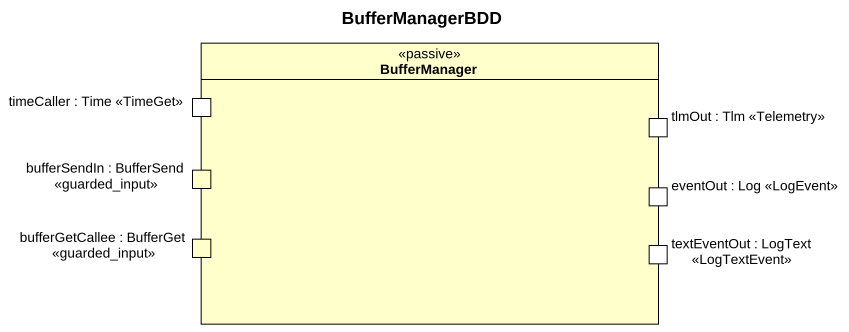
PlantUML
@startuml
title BufferManagerBDD
rectangle BufferManager <<passive>> {
  port "timeCaller : Time <<TimeGet>>" as timeCaller_Time_TimeGet
  port "tlmOut : Tlm <<Telemetry>>" as tlmOut_Tlm_Telemetry
  port "bufferSendIn : BufferSend <<guarded_input>>" as bufferSendIn_BufferSend #FFFFCC
  port "eventOut : Log <<LogEvent>>" as eventOut_Log_LogEvent
  port "bufferGetCallee : BufferGet <<guarded_input>>" as bufferGetCallee_BufferGet #FFFFCC
  port "textEventOut : LogText <<LogTextEvent>>" as textEventOut_LogText
}
@enduml
